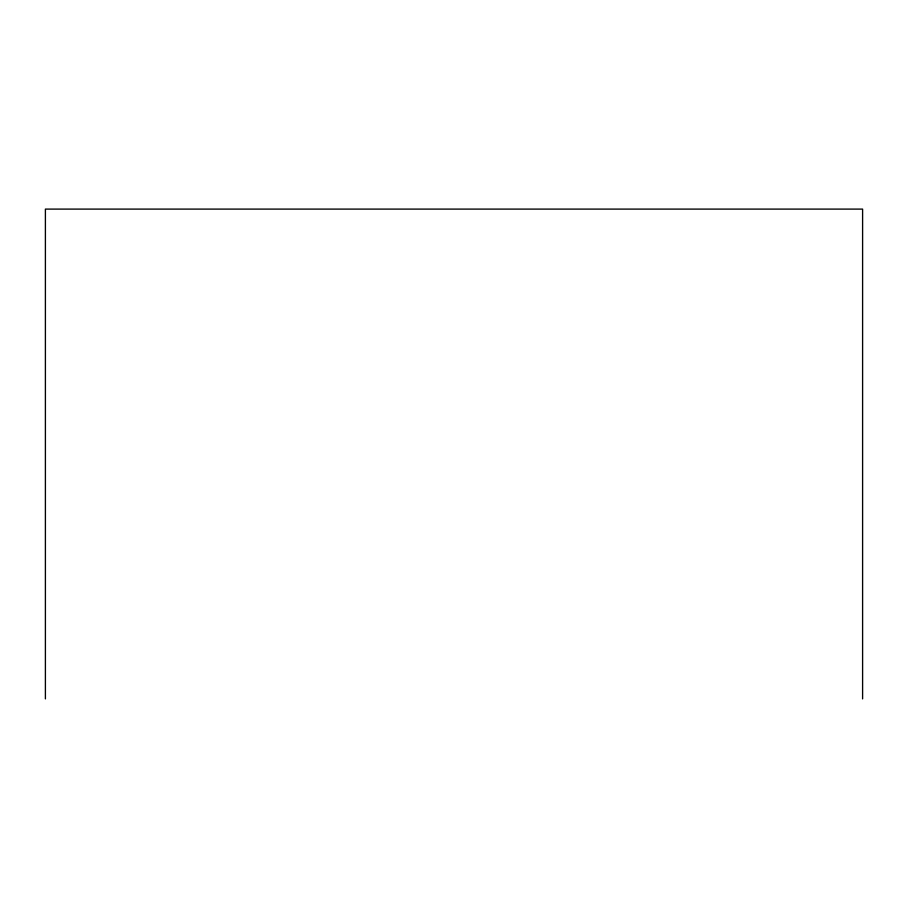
<?xml version="1.0" encoding="UTF-8"?>
<svg xmlns="http://www.w3.org/2000/svg" width="908" height="908" viewBox="0 0 908 908"><rect width="100%" height="100%" fill="white"/><g stroke="black" fill="none" stroke-linecap="round" stroke-linejoin="round"><path stroke-width="1.36" d="M862.6 698.899L862.6 209.101L45.4 209.101L45.4 698.899"/></g></svg>
